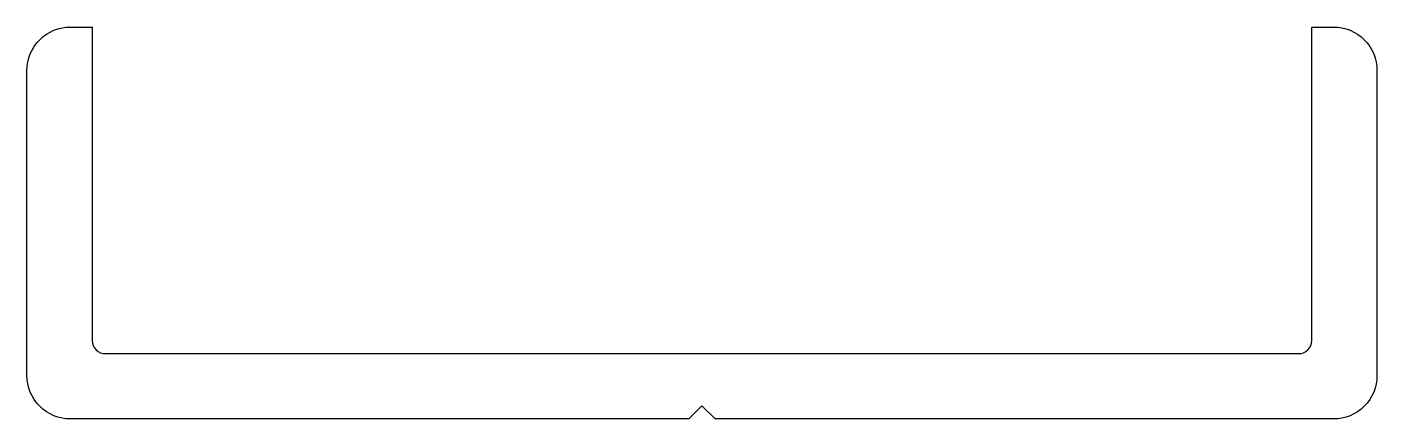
# Model space of a CAD drawing. Extents: x 159.6 to 190.6, y 232.7 to 241.7.
import ezdxf

# ---------------------------------------------------------------- set-up
doc = ezdxf.new("R2010")
doc.units = 0
doc.layers.add('ANA', color=220, linetype='CONTINUOUS')

msp = doc.modelspace()

# ---------------------------------------------------------------- linework, layer by layer
at = {"layer": 'ANA', "color": 7}
msp.add_lwpolyline([(159.554, 233.676), (159.554, 240.676, -0.414214), (160.554, 241.676), (161.054, 241.676), (161.054, 234.476, 0.414214), (161.354, 234.176), (188.754, 234.176, 0.414214), (189.054, 234.476), (189.054, 241.676), (189.554, 241.676, -0.414214), (190.554, 240.676), (190.554, 233.676, -0.414214), (189.554, 232.676), (175.354, 232.676), (175.054, 232.976), (174.754, 232.676), (160.554, 232.676, -0.414214)], format="xyb", close=True, dxfattribs=at)

doc.saveas('drawing.dxf')
